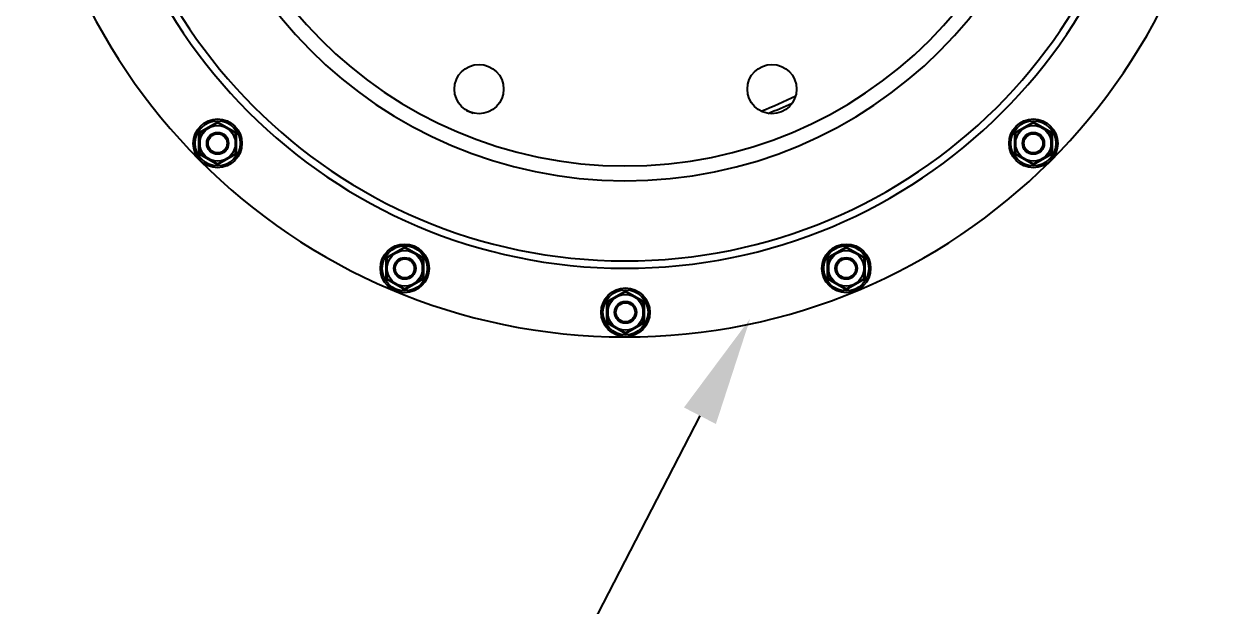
# Model space of a CAD drawing. Header units: millimetres. Extents: x 7589 to 12925, y 625 to 5429.
# Drawn here: x 10240 to 10680, y 4434.3 to 4647.1 of the extents above; entities that cross this region are included whole.
import ezdxf
from ezdxf import colors
from ezdxf.entities.mleader import LeaderData, LeaderLine
from ezdxf.math import Vec2, Vec3

# ---------------------------------------------------------------- set-up
doc = ezdxf.new("R2010")
doc.units = ezdxf.units.MM
doc.header["$LTSCALE"] = 307.34
doc.layers.get('0').update_dxf_attribs({"linetype": 'CONTINUOUS'})
doc.layers.add('02___PRT_ALL_AXES', color=7, linetype='CONTINUOUS')
doc.styles.get("Standard").update_dxf_attribs({"font": 'calibri.ttf'})

msp = doc.modelspace()

# ---------------------------------------------------------------- linework, layer by layer
at = {"color": 0, "linetype": 'Continuous'}
for p, q in [((10310.83818, 4611.00325), (10304.33831, 4607.25024)), ((10304.33831, 4607.25024), (10304.33858, 4599.74469)), ((10317.33831, 4607.2507), (10310.83818, 4611.00325)), ((10317.33858, 4599.74515), (10317.33831, 4607.2507)), ((10609.23724, 4611.00325), (10602.73737, 4607.25024)), ((10602.73737, 4607.25024), (10602.73764, 4599.74469)), ((10615.73737, 4607.2507), (10609.23724, 4611.00325)), ((10615.73764, 4599.74515), (10615.73737, 4607.2507)), ((10304.33858, 4599.74469), (10310.83871, 4595.99214)), ((10310.83871, 4595.99214), (10317.33858, 4599.74515)), ((10602.73764, 4599.74469), (10609.23777, 4595.99214)), ((10609.23777, 4595.99214), (10615.73764, 4599.74515)), ((10379.29151, 4565.2642), (10372.79164, 4561.51119)), ((10385.79164, 4561.51165), (10379.29151, 4565.2642)), ((10540.78391, 4565.2642), (10534.28405, 4561.51119)), ((10547.28405, 4561.51165), (10540.78391, 4565.2642)), ((10372.79164, 4561.51119), (10372.7919, 4554.00564)), ((10385.7919, 4554.0061), (10385.79164, 4561.51165)), ((10534.28405, 4561.51119), (10534.28431, 4554.00564)), ((10547.28431, 4554.0061), (10547.28405, 4561.51165)), ((10372.7919, 4554.00564), (10379.29204, 4550.25309)), ((10379.29204, 4550.25309), (10385.7919, 4554.0061)), ((10534.28431, 4554.00564), (10540.78445, 4550.25309)), ((10540.78445, 4550.25309), (10547.28431, 4554.0061)), ((10460.03771, 4549.20278), (10453.53784, 4545.44977)), ((10453.53784, 4545.44977), (10453.53811, 4537.94422)), ((10466.53784, 4545.45023), (10460.03771, 4549.20278)), ((10466.53811, 4537.94468), (10466.53784, 4545.45023)), ((10453.53811, 4537.94422), (10460.03824, 4534.19167)), ((10460.03824, 4534.19167), (10466.53811, 4537.94468))]:
    msp.add_line(p, q, dxfattribs=at)
for centre, radius in [((10310.83845, 4603.4977), 8.91272), ((10310.83845, 4603.4977), 8.24637), ((10609.23751, 4603.4977), 8.91272), ((10609.23751, 4603.4977), 8.24637), ((10310.83845, 4603.4977), 6.5), ((10310.83845, 4603.4977), 4), ((10310.83845, 4603.4977), 3.5), ((10609.23751, 4603.4977), 6.5), ((10609.23751, 4603.4977), 4), ((10609.23751, 4603.4977), 3.5), ((10379.29177, 4557.75864), 8.91272), ((10379.29177, 4557.75864), 8.24637), ((10379.29177, 4557.75864), 6.5), ((10540.78418, 4557.75864), 8.91272), ((10540.78418, 4557.75864), 8.24637), ((10540.78418, 4557.75864), 6.5), ((10379.29177, 4557.75864), 4), ((10379.29177, 4557.75864), 3.5), ((10540.78418, 4557.75864), 4), ((10540.78418, 4557.75864), 3.5), ((10460.03798, 4541.69723), 8.91272), ((10460.03798, 4541.69723), 8.24637), ((10460.03798, 4541.69723), 6.5), ((10460.03798, 4541.69723), 4), ((10460.03798, 4541.69723), 3.5)]:
    msp.add_circle(centre, radius, dxfattribs=at)
for points in [[(10303.98641, 4607.45339), (10305.13447, 4608.10211), (10307.42906, 4609.40243), (10309.70237, 4610.73961), (10310.83817, 4611.40958)], [(10310.83816, 4611.40958), (10311.974, 4610.73969), (10314.24741, 4609.40268), (10316.54209, 4608.10252), (10317.6902, 4607.45388)], [(10602.38547, 4607.45339), (10603.53353, 4608.10211), (10605.82813, 4609.40243), (10608.10144, 4610.73961), (10609.23723, 4611.40958)], [(10609.23722, 4611.40958), (10610.37307, 4610.73969), (10612.64647, 4609.40268), (10614.94115, 4608.10252), (10616.08927, 4607.45388)], [(10310.83873, 4595.58581), (10309.70289, 4596.2557), (10307.42948, 4597.59272), (10305.1348, 4598.89287), (10303.98669, 4599.54151)], [(10317.69048, 4599.542), (10316.54242, 4598.89328), (10314.24783, 4597.59296), (10311.97452, 4596.25578), (10310.83872, 4595.58581)], [(10609.23779, 4595.58581), (10608.10195, 4596.2557), (10605.82854, 4597.59272), (10603.53386, 4598.89287), (10602.38575, 4599.54151)], [(10616.08954, 4599.542), (10614.94148, 4598.89328), (10612.64689, 4597.59296), (10610.37358, 4596.25578), (10609.23778, 4595.58581)], [(10372.43973, 4561.71434), (10373.5878, 4562.36306), (10375.88239, 4563.66338), (10378.1557, 4565.00056), (10379.2915, 4565.67053)], [(10379.29149, 4565.67053), (10380.42733, 4565.00064), (10382.70074, 4563.66362), (10384.99542, 4562.36347), (10386.14353, 4561.71483)], [(10533.93214, 4561.71434), (10535.08021, 4562.36306), (10537.3748, 4563.66338), (10539.64811, 4565.00056), (10540.7839, 4565.67053)], [(10540.7839, 4565.67053), (10541.91974, 4565.00064), (10544.19314, 4563.66362), (10546.48783, 4562.36347), (10547.63594, 4561.71483)], [(10379.29205, 4549.84676), (10378.15621, 4550.51665), (10375.88281, 4551.85366), (10373.58813, 4553.15382), (10372.44001, 4553.80246)], [(10386.14381, 4553.80295), (10384.99574, 4553.15422), (10382.70115, 4551.85391), (10380.42784, 4550.51673), (10379.29205, 4549.84676)], [(10453.18594, 4545.65293), (10454.334, 4546.30165), (10456.6286, 4547.60197), (10458.90191, 4548.93914), (10460.0377, 4549.60911)], [(10460.03769, 4549.60911), (10461.17353, 4548.93922), (10463.44694, 4547.60221), (10465.74162, 4546.30205), (10466.88973, 4545.65341)], [(10540.78446, 4549.84676), (10539.64862, 4550.51665), (10537.37522, 4551.85366), (10535.08053, 4553.15382), (10533.93242, 4553.80246)], [(10547.63622, 4553.80295), (10546.48815, 4553.15422), (10544.19356, 4551.85391), (10541.92025, 4550.51673), (10540.78446, 4549.84676)], [(10460.03826, 4533.78534), (10458.90242, 4534.45523), (10456.62901, 4535.79225), (10454.33433, 4537.0924), (10453.18622, 4537.74104)], [(10466.89001, 4537.74153), (10465.74195, 4537.09281), (10463.44736, 4535.79249), (10461.17405, 4534.45531), (10460.03825, 4533.78534)]]:
    msp.add_open_spline(points, degree=3, dxfattribs=at)
for points, knots in [([(10310.83817, 4611.00324), (10310.83817, 4610.96267), (10310.83918, 4611.27413), (10310.83817, 4611.31471), (10310.83817, 4611.40958)], [0, 0, 0, 0, 0.29956188, 1, 1, 1, 1]), ([(10609.23723, 4611.00324), (10609.23723, 4610.96267), (10609.23824, 4611.27413), (10609.23723, 4611.31471), (10609.23723, 4611.40958)], [0, 0, 0, 0, 0.29956188, 1, 1, 1, 1]), ([(10303.98671, 4599.54151), (10303.99901, 4600.86927), (10304.02011, 4603.50661), (10303.99866, 4606.14394), (10303.98643, 4607.4534)], [0, 0, 0, 0, 0.503470775, 1, 1, 1, 1]), ([(10304.33831, 4607.25024), (10304.33848, 4607.24955), (10304.33414, 4607.25349), (10304.33053, 4607.25425), (10304.32068, 4607.26077), (10304.30901, 4607.26729), (10304.29372, 4607.27635), (10304.26819, 4607.29116), (10304.23017, 4607.31319), (10304.17837, 4607.34296), (10304.11932, 4607.37683), (10304.05454, 4607.41409), (10304.00962, 4607.44), (10303.98643, 4607.45339)], [0, 0, 0, 0, 0.005270768, 0.020858191, 0.046282368, 0.081003533, 0.124365062, 0.175697192, 0.299730798, 0.448270882, 0.617065146, 0.802297204, 1, 1, 1, 1]), ([(10317.69018, 4607.45387), (10317.66699, 4607.44048), (10317.62207, 4607.41457), (10317.5573, 4607.3773), (10317.49825, 4607.34343), (10317.44644, 4607.31365), (10317.40841, 4607.29163), (10317.3829, 4607.27681), (10317.36758, 4607.26776), (10317.35598, 4607.26122), (10317.34599, 4607.25475), (10317.34265, 4607.2539), (10317.33803, 4607.25005), (10317.33831, 4607.2507)], [0, 0, 0, 0, 0.197705209, 0.382939848, 0.551741292, 0.700291465, 0.824330592, 0.875663154, 0.919023194, 0.953740564, 0.97915805, 0.994736811, 1, 1, 1, 1]), ([(10317.69018, 4607.45389), (10317.67788, 4606.12625), (10317.65678, 4603.48892), (10317.67823, 4600.85159), (10317.69046, 4599.54199)], [0, 0, 0, 0, 0.503419542, 1, 1, 1, 1]), ([(10602.38577, 4599.54151), (10602.39807, 4600.86927), (10602.41918, 4603.50661), (10602.39772, 4606.14394), (10602.38549, 4607.4534)], [0, 0, 0, 0, 0.503470775, 1, 1, 1, 1]), ([(10602.73737, 4607.25024), (10602.73754, 4607.24955), (10602.7332, 4607.25349), (10602.72959, 4607.25425), (10602.71974, 4607.26077), (10602.70807, 4607.26729), (10602.69278, 4607.27635), (10602.66725, 4607.29116), (10602.62923, 4607.31319), (10602.57743, 4607.34296), (10602.51838, 4607.37683), (10602.45361, 4607.41409), (10602.40868, 4607.44), (10602.38549, 4607.45339)], [0, 0, 0, 0, 0.005270768, 0.020858191, 0.046282368, 0.081003533, 0.124365062, 0.175697192, 0.299730798, 0.448270882, 0.617065146, 0.802297204, 1, 1, 1, 1]), ([(10616.08925, 4607.45387), (10616.06606, 4607.44048), (10616.02113, 4607.41457), (10615.95636, 4607.3773), (10615.89731, 4607.34343), (10615.8455, 4607.31365), (10615.80748, 4607.29163), (10615.78196, 4607.27681), (10615.76665, 4607.26776), (10615.75505, 4607.26122), (10615.74505, 4607.25475), (10615.74171, 4607.2539), (10615.73709, 4607.25005), (10615.73737, 4607.2507)], [0, 0, 0, 0, 0.197705209, 0.382939848, 0.551741292, 0.700291465, 0.824330592, 0.875663154, 0.919023194, 0.953740564, 0.97915805, 0.994736811, 1, 1, 1, 1]), ([(10616.08925, 4607.45389), (10616.07694, 4606.12625), (10616.05584, 4603.48892), (10616.07729, 4600.85159), (10616.08953, 4599.54199)], [0, 0, 0, 0, 0.503419542, 1, 1, 1, 1]), ([(10304.33859, 4599.74468), (10304.33887, 4599.74533), (10304.33425, 4599.74152), (10304.3309, 4599.74072), (10304.32084, 4599.73437), (10304.30916, 4599.728), (10304.29375, 4599.71912), (10304.26812, 4599.70449), (10304.23006, 4599.68253), (10304.17836, 4599.65256), (10304.11948, 4599.61834), (10304.05481, 4599.58086), (10304.00989, 4599.5549), (10303.98669, 4599.54151)], [0, 0, 0, 0, 0.005246527, 0.020788041, 0.046167334, 0.080859382, 0.124204947, 0.175529424, 0.299562897, 0.448123589, 0.616956491, 0.802239647, 1, 1, 1, 1]), ([(10317.69048, 4599.54199), (10317.66728, 4599.55539), (10317.62236, 4599.58134), (10317.55768, 4599.61881), (10317.49881, 4599.65302), (10317.44708, 4599.68302), (10317.40908, 4599.70491), (10317.38335, 4599.71965), (10317.36817, 4599.72826), (10317.35587, 4599.73534), (10317.348, 4599.73963), (10317.34283, 4599.74285), (10317.34102, 4599.74341), (10317.3384, 4599.74583), (10317.33856, 4599.74514)], [0, 0, 0, 0, 0.197757183, 0.383035853, 0.551868359, 0.700432958, 0.824469569, 0.875795596, 0.919142329, 0.953834439, 0.979211825, 0.988239588, 0.994751198, 1, 1, 1, 1]), ([(10602.73765, 4599.74468), (10602.73794, 4599.74533), (10602.73331, 4599.74152), (10602.72996, 4599.74072), (10602.7199, 4599.73437), (10602.70822, 4599.728), (10602.69281, 4599.71912), (10602.66718, 4599.70449), (10602.62912, 4599.68253), (10602.57742, 4599.65256), (10602.51854, 4599.61834), (10602.45387, 4599.58086), (10602.40895, 4599.5549), (10602.38575, 4599.54151)], [0, 0, 0, 0, 0.005246527, 0.020788041, 0.046167334, 0.080859382, 0.124204947, 0.175529424, 0.299562897, 0.448123589, 0.616956491, 0.802239647, 1, 1, 1, 1]), ([(10616.08954, 4599.54199), (10616.06634, 4599.55539), (10616.02142, 4599.58134), (10615.95674, 4599.61881), (10615.89788, 4599.65302), (10615.84615, 4599.68302), (10615.80814, 4599.70491), (10615.78241, 4599.71965), (10615.76723, 4599.72826), (10615.75493, 4599.73534), (10615.74706, 4599.73963), (10615.74189, 4599.74285), (10615.74008, 4599.74341), (10615.73746, 4599.74583), (10615.73763, 4599.74514)], [0, 0, 0, 0, 0.197757183, 0.383035853, 0.551868359, 0.700432958, 0.824469569, 0.875795596, 0.919142329, 0.953834439, 0.979211825, 0.988239588, 0.994751198, 1, 1, 1, 1]), ([(10310.83873, 4595.58581), (10310.83872, 4595.68068), (10310.83973, 4595.72126), (10310.8387, 4596.03273), (10310.8387, 4595.99215)], [0, 0, 0, 0, 0.700434158, 1, 1, 1, 1]), ([(10609.23779, 4595.58581), (10609.23778, 4595.68068), (10609.23879, 4595.72126), (10609.23776, 4596.03273), (10609.23776, 4595.99215)], [0, 0, 0, 0, 0.700434158, 1, 1, 1, 1]), ([(10379.29149, 4565.26419), (10379.29149, 4565.22362), (10379.29251, 4565.53508), (10379.2915, 4565.57566), (10379.29149, 4565.67053)], [0, 0, 0, 0, 0.29956188, 1, 1, 1, 1]), ([(10540.7839, 4565.26419), (10540.7839, 4565.22362), (10540.78491, 4565.53508), (10540.7839, 4565.57566), (10540.7839, 4565.67053)], [0, 0, 0, 0, 0.29956188, 1, 1, 1, 1]), ([(10372.44003, 4553.80245), (10372.45234, 4555.13022), (10372.47344, 4557.76756), (10372.45199, 4560.40489), (10372.43975, 4561.71435)], [0, 0, 0, 0, 0.503470775, 1, 1, 1, 1]), ([(10372.79164, 4561.51119), (10372.7918, 4561.5105), (10372.78746, 4561.51444), (10372.78386, 4561.5152), (10372.774, 4561.52172), (10372.76234, 4561.52824), (10372.74705, 4561.5373), (10372.72152, 4561.55211), (10372.6835, 4561.57414), (10372.63169, 4561.6039), (10372.57264, 4561.63778), (10372.50787, 4561.67504), (10372.46294, 4561.70095), (10372.43975, 4561.71434)], [0, 0, 0, 0, 0.005270768, 0.020858191, 0.046282368, 0.081003533, 0.124365062, 0.175697192, 0.299730798, 0.448270882, 0.617065146, 0.802297204, 1, 1, 1, 1]), ([(10386.14351, 4561.71482), (10386.12032, 4561.70143), (10386.07539, 4561.67552), (10386.01063, 4561.63825), (10385.95157, 4561.60438), (10385.89977, 4561.5746), (10385.86174, 4561.55258), (10385.83622, 4561.53776), (10385.82091, 4561.52871), (10385.80931, 4561.52217), (10385.79931, 4561.5157), (10385.79597, 4561.51485), (10385.79136, 4561.511), (10385.79164, 4561.51165)], [0, 0, 0, 0, 0.197705209, 0.382939848, 0.551741292, 0.700291465, 0.824330592, 0.875663154, 0.919023194, 0.953740564, 0.97915805, 0.994736811, 1, 1, 1, 1]), ([(10386.14351, 4561.71483), (10386.13121, 4560.3872), (10386.1101, 4557.74987), (10386.13155, 4555.11253), (10386.14379, 4553.80294)], [0, 0, 0, 0, 0.503419542, 1, 1, 1, 1]), ([(10533.93244, 4553.80245), (10533.94475, 4555.13022), (10533.96585, 4557.76756), (10533.9444, 4560.40489), (10533.93216, 4561.71435)], [0, 0, 0, 0, 0.503470775, 1, 1, 1, 1]), ([(10534.28405, 4561.51119), (10534.28421, 4561.5105), (10534.27987, 4561.51444), (10534.27626, 4561.5152), (10534.26641, 4561.52172), (10534.25475, 4561.52824), (10534.23946, 4561.5373), (10534.21393, 4561.55211), (10534.17591, 4561.57414), (10534.1241, 4561.6039), (10534.06505, 4561.63778), (10534.00028, 4561.67504), (10533.95535, 4561.70095), (10533.93216, 4561.71434)], [0, 0, 0, 0, 0.005270768, 0.020858191, 0.046282368, 0.081003533, 0.124365062, 0.175697192, 0.299730798, 0.448270882, 0.617065146, 0.802297204, 1, 1, 1, 1]), ([(10547.63592, 4561.71482), (10547.61273, 4561.70143), (10547.5678, 4561.67552), (10547.50303, 4561.63825), (10547.44398, 4561.60438), (10547.39218, 4561.5746), (10547.35415, 4561.55258), (10547.32863, 4561.53776), (10547.31332, 4561.52871), (10547.30172, 4561.52217), (10547.29172, 4561.5157), (10547.28838, 4561.51485), (10547.28377, 4561.511), (10547.28405, 4561.51165)], [0, 0, 0, 0, 0.197705209, 0.382939848, 0.551741292, 0.700291465, 0.824330592, 0.875663154, 0.919023194, 0.953740564, 0.97915805, 0.994736811, 1, 1, 1, 1]), ([(10547.63592, 4561.71483), (10547.62361, 4560.3872), (10547.60251, 4557.74987), (10547.62396, 4555.11253), (10547.6362, 4553.80294)], [0, 0, 0, 0, 0.503419542, 1, 1, 1, 1]), ([(10372.79192, 4554.00563), (10372.7922, 4554.00628), (10372.78757, 4554.00247), (10372.78422, 4554.00167), (10372.77417, 4553.99532), (10372.76248, 4553.98894), (10372.74708, 4553.98007), (10372.72145, 4553.96544), (10372.68339, 4553.94348), (10372.63168, 4553.91351), (10372.57281, 4553.87929), (10372.50813, 4553.84181), (10372.46321, 4553.81585), (10372.44002, 4553.80246)], [0, 0, 0, 0, 0.005246527, 0.020788041, 0.046167334, 0.080859382, 0.124204947, 0.175529424, 0.299562897, 0.448123589, 0.616956491, 0.802239647, 1, 1, 1, 1]), ([(10386.14381, 4553.80294), (10386.12061, 4553.81634), (10386.07569, 4553.84229), (10386.01101, 4553.87976), (10385.95214, 4553.91397), (10385.90041, 4553.94397), (10385.86241, 4553.96586), (10385.83668, 4553.9806), (10385.8215, 4553.98921), (10385.8092, 4553.99629), (10385.80132, 4554.00058), (10385.79616, 4554.0038), (10385.79435, 4554.00436), (10385.79172, 4554.00678), (10385.79189, 4554.00609)], [0, 0, 0, 0, 0.197757183, 0.383035853, 0.551868359, 0.700432958, 0.824469569, 0.875795596, 0.919142329, 0.953834439, 0.979211825, 0.988239588, 0.994751198, 1, 1, 1, 1]), ([(10534.28433, 4554.00563), (10534.28461, 4554.00628), (10534.27998, 4554.00247), (10534.27663, 4554.00167), (10534.26658, 4553.99532), (10534.25489, 4553.98894), (10534.23949, 4553.98007), (10534.21386, 4553.96544), (10534.17579, 4553.94348), (10534.12409, 4553.91351), (10534.06522, 4553.87929), (10534.00054, 4553.84181), (10533.95562, 4553.81585), (10533.93243, 4553.80246)], [0, 0, 0, 0, 0.005246527, 0.020788041, 0.046167334, 0.080859382, 0.124204947, 0.175529424, 0.299562897, 0.448123589, 0.616956491, 0.802239647, 1, 1, 1, 1]), ([(10547.63622, 4553.80294), (10547.61302, 4553.81634), (10547.5681, 4553.84229), (10547.50342, 4553.87976), (10547.44455, 4553.91397), (10547.39282, 4553.94397), (10547.35482, 4553.96586), (10547.32908, 4553.9806), (10547.3139, 4553.98921), (10547.30161, 4553.99629), (10547.29373, 4554.00058), (10547.28856, 4554.0038), (10547.28676, 4554.00436), (10547.28413, 4554.00678), (10547.2843, 4554.00609)], [0, 0, 0, 0, 0.197757183, 0.383035853, 0.551868359, 0.700432958, 0.824469569, 0.875795596, 0.919142329, 0.953834439, 0.979211825, 0.988239588, 0.994751198, 1, 1, 1, 1]), ([(10379.29205, 4549.84676), (10379.29205, 4549.94163), (10379.29306, 4549.98221), (10379.29202, 4550.29367), (10379.29202, 4550.2531)], [0, 0, 0, 0, 0.700434158, 1, 1, 1, 1]), ([(10460.0377, 4549.20277), (10460.0377, 4549.1622), (10460.03871, 4549.47366), (10460.0377, 4549.51424), (10460.0377, 4549.60911)], [0, 0, 0, 0, 0.29956188, 1, 1, 1, 1]), ([(10540.78446, 4549.84676), (10540.78446, 4549.94163), (10540.78546, 4549.98221), (10540.78443, 4550.29367), (10540.78443, 4550.2531)], [0, 0, 0, 0, 0.700434158, 1, 1, 1, 1]), ([(10453.18624, 4537.74104), (10453.19854, 4539.0688), (10453.21965, 4541.70614), (10453.19819, 4544.34347), (10453.18596, 4545.65293)], [0, 0, 0, 0, 0.503470775, 1, 1, 1, 1]), ([(10453.53784, 4545.44977), (10453.53801, 4545.44908), (10453.53367, 4545.45302), (10453.53006, 4545.45378), (10453.52021, 4545.4603), (10453.50854, 4545.46682), (10453.49325, 4545.47588), (10453.46772, 4545.49069), (10453.4297, 4545.51272), (10453.3779, 4545.54249), (10453.31885, 4545.57636), (10453.25407, 4545.61362), (10453.20915, 4545.63953), (10453.18596, 4545.65292)], [0, 0, 0, 0, 0.005270768, 0.020858191, 0.046282368, 0.081003533, 0.124365062, 0.175697192, 0.299730798, 0.448270882, 0.617065146, 0.802297204, 1, 1, 1, 1]), ([(10466.88971, 4545.6534), (10466.86653, 4545.64001), (10466.8216, 4545.6141), (10466.75683, 4545.57683), (10466.69778, 4545.54296), (10466.64597, 4545.51318), (10466.60794, 4545.49116), (10466.58243, 4545.47634), (10466.56711, 4545.46729), (10466.55552, 4545.46075), (10466.54552, 4545.45428), (10466.54218, 4545.45343), (10466.53756, 4545.44958), (10466.53784, 4545.45023)], [0, 0, 0, 0, 0.197705209, 0.382939848, 0.551741292, 0.700291465, 0.824330592, 0.875663154, 0.919023194, 0.953740564, 0.97915805, 0.994736811, 1, 1, 1, 1]), ([(10466.88971, 4545.65342), (10466.87741, 4544.32578), (10466.85631, 4541.68845), (10466.87776, 4539.05112), (10466.88999, 4537.74152)], [0, 0, 0, 0, 0.503419542, 1, 1, 1, 1]), ([(10453.53812, 4537.94421), (10453.53841, 4537.94486), (10453.53378, 4537.94105), (10453.53043, 4537.94025), (10453.52037, 4537.9339), (10453.50869, 4537.92753), (10453.49328, 4537.91865), (10453.46765, 4537.90403), (10453.42959, 4537.88206), (10453.37789, 4537.85209), (10453.31901, 4537.81787), (10453.25434, 4537.7804), (10453.20942, 4537.75443), (10453.18622, 4537.74104)], [0, 0, 0, 0, 0.005246527, 0.020788041, 0.046167334, 0.080859382, 0.124204947, 0.175529424, 0.299562897, 0.448123589, 0.616956491, 0.802239647, 1, 1, 1, 1]), ([(10466.89001, 4537.74152), (10466.86681, 4537.75492), (10466.82189, 4537.78087), (10466.75721, 4537.81835), (10466.69835, 4537.85255), (10466.64661, 4537.88255), (10466.60861, 4537.90444), (10466.58288, 4537.91918), (10466.5677, 4537.92779), (10466.5554, 4537.93487), (10466.54753, 4537.93916), (10466.54236, 4537.94238), (10466.54055, 4537.94294), (10466.53793, 4537.94536), (10466.53809, 4537.94467)], [0, 0, 0, 0, 0.197757183, 0.383035853, 0.551868359, 0.700432958, 0.824469569, 0.875795596, 0.919142329, 0.953834439, 0.979211825, 0.988239588, 0.994751198, 1, 1, 1, 1]), ([(10460.03826, 4533.78534), (10460.03825, 4533.88021), (10460.03926, 4533.92079), (10460.03823, 4534.23226), (10460.03823, 4534.19168)], [0, 0, 0, 0, 0.700434158, 1, 1, 1, 1])]:
    msp.add_open_spline(points, degree=3, knots=knots, dxfattribs=at)
at = {"layer": '02___PRT_ALL_AXES', "color": 0, "linetype": 'Continuous'}
for centre in [(10406.4623, 4623.35409), (10513.61366, 4623.35409)]:
    msp.add_circle(centre, 9, dxfattribs=at)
for centre, radius, start, end in [((10460.03798, 4752.69723), 220, 0, 359.88), ((10460.03798, 4752.69723), 194.89893, 0, 359.88), ((10460.03798, 4752.69723), 192.18745, 0, 359.88), ((10460.03798, 4752.69723), 162.9051, 0, 359.88), ((10460.03798, 4752.69723), 157.48215, 0, 359.88), ((10456.03798, 4752.69723), 147.5, 291.2806241, 296.7142941), ((10460.03798, 4752.69723), 147.69389, 290.6307268, 294.3989245), ((10456.03798, 4752.69723), 147.5, 248.4546174, 249.465963)]:
    msp.add_arc(centre, radius, start, end, dxfattribs=at)

# ---------------------------------------------------------------- leaders
at = {"color": 0}
ml = msp.add_multileader_mtext('Standard', dxfattribs=at)
ml.set_content(' ')
ml.set_leader_properties(linetype='ByLayer')
ml.build(insert=Vec2(0, 0))
ml.multileader.update_dxf_attribs({"text_right_attachment_type": 6, "arrow_head_size": 40})
ctx = ml.context
ctx.base_point, ctx.char_height, ctx.arrow_head_size, ctx.plane_origin = Vec3(10389.83462, 4386.27097), 40, 40, Vec3(10639.44957, 4464.08292)
ctx.right_attachment, ctx.text_align_type = 6, 2
notes = []
notes.append((ctx, [(0, (1, 1, 0), (10416.08078, 4366.25559), (-1, 0), 8, [(0, [(10505.64445, 4539.38928)], 0, [])])]))
ctx.mtext.insert, ctx.mtext.alignment, ctx.mtext.flow_direction = Vec3(10406.08078, 4406.28636), 3, 5
for ctx, leaders in notes:
    for number, flags, end, landing, length, lines in leaders:
        leader = LeaderData()
        leader.index, (leader.has_last_leader_line, leader.has_dogleg_vector, leader.attachment_direction) = number, flags
        leader.last_leader_point, leader.dogleg_vector, leader.dogleg_length = Vec3(end), Vec3(landing), length
        for number, points, colour, breaks in lines:
            line = LeaderLine()
            line.index, line.vertices, line.color, line.breaks = number, Vec3.list(points), colors.encode_raw_color(colour), breaks
            leader.lines.append(line)
        ctx.leaders.append(leader)

doc.saveas('drawing.dxf')
